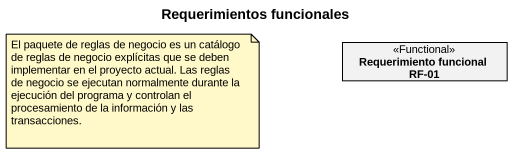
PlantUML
@startuml
title Requerimientos funcionales
hide circle
hide empty members
class "Requerimiento funcional RF-01" as Requerimiento_funcional_RF <<Functional>>
note as N1
  El paquete de reglas de negocio es un catálogo de reglas de negocio explícitas que se deben implementar en el proyecto actual. Las reglas de negocio se ejecutan normalmente durante la ejecución del programa y controlan el procesamiento de la información y las transacciones.
end note
@enduml
